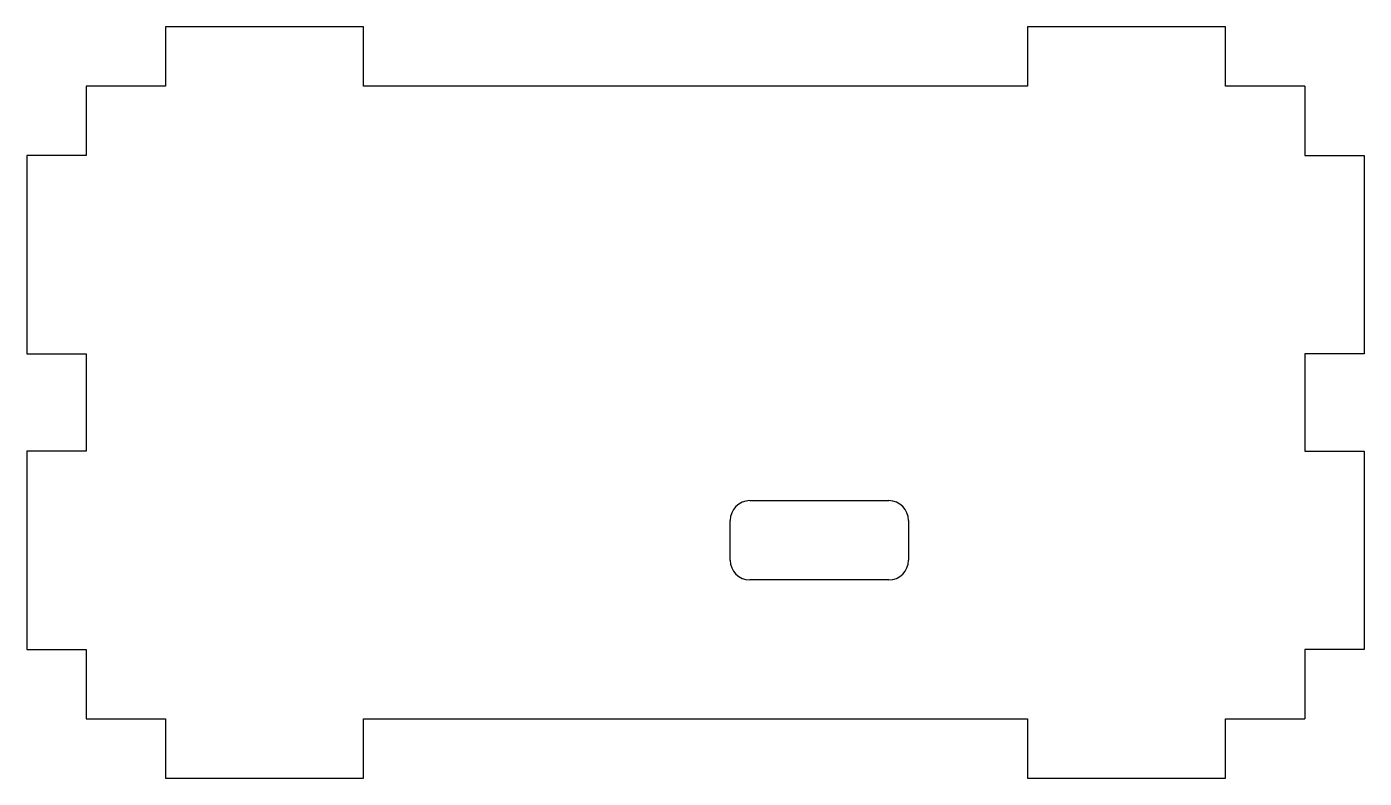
# Model space of a CAD drawing. Extents: x 3 to 70.5, y -3 to 34.9.
import ezdxf

# ---------------------------------------------------------------- set-up
doc = ezdxf.new("R2010")
doc.units = 0
doc.layers.get('0').update_dxf_attribs({"linetype": 'continuous'})

# ---------------------------------------------------------------- blocks, each defined once
blk = doc.blocks.new('FILLET004')
at = {"color": 0}
for p, q in [((20, 34.9), (10, 34.9)), ((10, 34.9), (10, 31.9)), ((20, 31.9), (20, 34.9)), ((63.5, 34.9), (53.5, 34.9)), ((53.5, 34.9), (53.5, 31.9)), ((63.5, 31.9), (63.5, 34.9)), ((10, 31.9), (6, 31.9)), ((6, 31.9), (6, 28.4)), ((53.5, 31.9), (20, 31.9)), ((67.5, 31.9), (63.5, 31.9)), ((67.5, 31.9), (67.5, 28.4)), ((6, 28.4), (3, 28.4)), ((3, 28.4), (3, 18.4)), ((67.5, 28.4), (70.5, 28.4)), ((70.5, 28.4), (70.5, 18.4)), ((3, 18.4), (6, 18.4)), ((6, 18.4), (6, 13.5)), ((67.5, 18.4), (67.5, 13.5)), ((70.5, 18.4), (67.5, 18.4)), ((6, 13.5), (3, 13.5)), ((3, 13.5), (3, 3.5)), ((67.5, 13.5), (70.5, 13.5)), ((70.5, 13.5), (70.5, 3.5)), ((39.5, 11), (46.5, 11)), ((38.5, 8), (38.5, 10)), ((47.5, 10), (47.5, 8)), ((46.5, 7), (39.5, 7)), ((3, 3.5), (6, 3.5)), ((6, 3.5), (6, 0)), ((67.5, 3.5), (67.5, 0)), ((70.5, 3.5), (67.5, 3.5)), ((6, 0), (10, 0)), ((10, 0), (10, -3)), ((20, -3), (20, 0)), ((20, 0), (53.5, 0)), ((53.5, 0), (53.5, -3)), ((63.5, -3), (63.5, 0)), ((63.5, 0), (67.5, 0)), ((10, -3), (20, -3)), ((53.5, -3), (63.5, -3))]:
    blk.add_line(p, q, dxfattribs=at)
for centre, start, end in [((39.5, 10), 90, 180), ((46.5, 10), 0, 90), ((39.5, 8), -180, -90), ((46.5, 8), -90, 0)]:
    blk.add_arc(centre, 1, start, end, dxfattribs=at)

msp = doc.modelspace()

# ---------------------------------------------------------------- block references
at = {"color": 0}
msp.add_blockref('FILLET004', (0, 0), dxfattribs=at)

doc.saveas('drawing.dxf')
